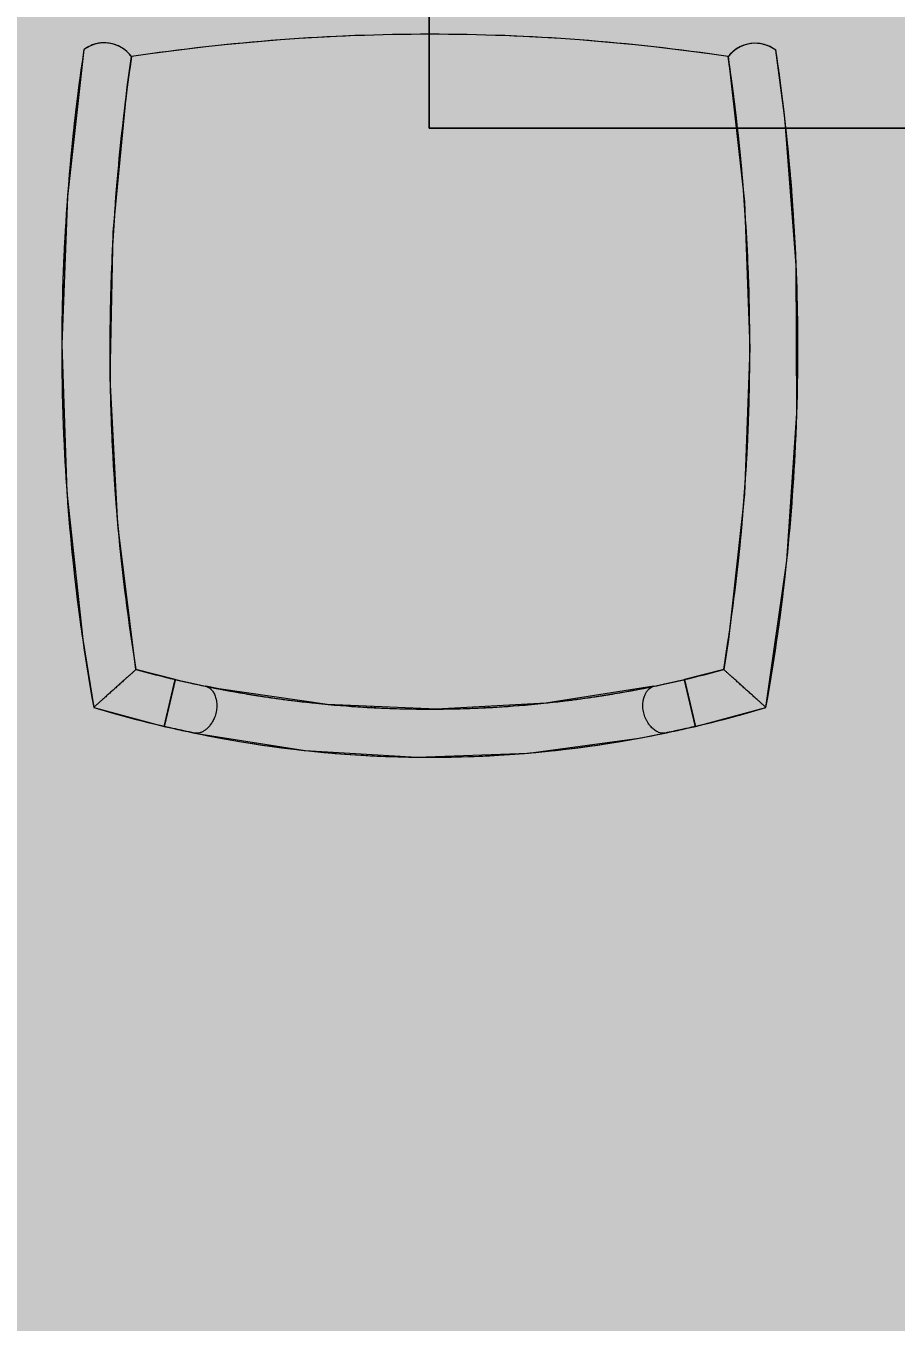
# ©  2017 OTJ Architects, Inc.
# Model space of a CAD drawing. Header units: inches. Extents: x -203 to 2070, y -968 to 768.
# Drawn here: x 356.38 to 386.65, y -328.39 to -283.32 of the extents above; entities that cross this region are included whole.
import ezdxf

# ---------------------------------------------------------------- set-up
doc = ezdxf.new("R2010")
doc.units = ezdxf.units.IN
doc.header["$MEASUREMENT"] = 0
for name, color, linetype, lineweight in [('A-AREA-IDEN', 2, 'Continuous', 9), ('A-DETL-GENF', 92, 'Continuous', 9), ('I-FURN', 30, 'Continuous', 9)]:
    doc.layers.add(name, color=color, linetype=linetype, lineweight=lineweight)
doc.styles.add('Swis721 Lt BT_B', font='', dxfattribs={"height": 8.583975})
doc.styles.get('Swis721 Lt BT_B').set_extended_font_data('Swis721 Lt BT', bold=True)

# ---------------------------------------------------------------- blocks, each defined once
blk = doc.blocks.new('F-Chairs1 - Side 05-V28-LEVEL 11 - POWER _ SIGNAL')
at = {"layer": 'I-FURN'}
for p, q in [((-8.858, 2.702), (-10.224, 3.05)), ((10.224, 3.05), (8.858, 2.702)), ((-9.242, 1.073), (-8.858, 2.702)), ((-8.865, 2.674), (-9.235, 1.101)), ((-9.235, 1.101), (-8.865, 2.674)), ((-8.954, 2.295), (-9.05, 1.887)), ((-8.865, 2.674), (-8.954, 2.295)), ((-8.858, 2.702), (-8.865, 2.674)), ((8.863, 2.681), (8.858, 2.702)), ((8.858, 2.702), (9.242, 1.073)), ((9.05, 1.887), (8.863, 2.681)), ((8.863, 2.681), (9.235, 1.101)), ((9.235, 1.101), (8.863, 2.681)), ((-9.05, 1.887), (-9.216, 1.182)), ((9.242, 1.073), (9.05, 1.887)), ((-11.695, 1.733), (-9.242, 1.073)), ((-2.068, 1.729), (-2.015, 1.726)), ((-2.015, 1.726), (-2.068, 1.729)), ((-1.877, 1.719), (-1.939, 1.722)), ((1.939, 1.722), (1.877, 1.719)), ((2.015, 1.726), (2.068, 1.729)), ((2.068, 1.729), (2.015, 1.726)), ((9.242, 1.073), (11.695, 1.733)), ((-9.216, 1.182), (-9.242, 1.073)), ((-9.242, 1.073), (-9.196, 1.062)), ((9.196, 1.062), (9.242, 1.073))]:
    blk.add_line(p, q, dxfattribs=at)
at = {"layer": 'I-FURN', "flags": 128}
for points in [[(-11.157, 24.825), (-11.35, 24.838), (-11.533, 24.821), (-11.696, 24.78), (-11.833, 24.726), (-11.94, 24.669), (-12.011, 24.623), (-12.036, 24.605)], [(-10.381, 24.358), (-10.4, 24.383), (-10.454, 24.448), (-10.539, 24.533), (-10.654, 24.625), (-10.798, 24.711), (-10.968, 24.781), (-11.157, 24.825)], [(11.158, 24.812), (10.97, 24.77), (10.8, 24.703), (10.655, 24.619), (10.54, 24.529), (10.454, 24.446), (10.4, 24.383), (10.381, 24.358)], [(12.04, 24.579), (12.014, 24.598), (11.943, 24.646), (11.836, 24.705), (11.699, 24.761), (11.536, 24.804), (11.352, 24.823), (11.158, 24.812)], [(-12.036, 24.605), (-12.608, 19.492), (-12.806, 14.352), (-12.629, 9.21), (-12.078, 4.095), (-11.695, 1.733)], [(-10.224, 3.05), (-10.861, 8.093), (-11.125, 13.169), (-11.014, 18.251), (-10.529, 23.311), (-10.381, 24.358)], [(10.381, 24.358), (10.944, 19.307), (11.133, 14.227), (10.947, 9.147), (10.387, 4.095), (10.224, 3.05)], [(11.695, 1.733), (12.419, 6.826), (12.77, 11.959), (12.747, 17.103), (12.348, 22.232), (12.04, 24.579)], [(7.794, 2.467), (4.033, 1.884), (0.232, 1.674), (-3.57, 1.838), (-7.338, 2.376), (-7.794, 2.467)], [(-8.177, 0.838), (-4.337, 0.234), (-0.456, 0.003), (3.429, 0.146), (7.282, 0.663), (8.177, 0.838)]]:
    blk.add_lwpolyline(points, dxfattribs=at)
at = {"layer": 'I-FURN'}
for centre, radius, start, end in [((-11.331, 23.657), 1.181, 36.4314, 126.6303), ((-11.331, 23.657), 1.181, 101.9361, 108.1446), ((-11.331, 23.657), 1.181, 90.9403, 99.8598), ((-11.331, 23.657), 1.181, 81.4896, 85.9143), ((-11.331, 23.657), 1.181, 77.1379, 81.4718), ((0, -44.544), 69.68, 81.43212, 98.56788), ((0, -44.544), 69.68, 81.43212, 98.56788), ((0, -44.544), 69.68, 94.28394, 98.56788), ((0, -44.544), 69.68, 90, 94.28394), ((0, -44.544), 69.68, 85.71606, 90), ((0, -44.544), 69.68, 81.43212, 85.71606), ((11.32, 23.642), 1.181, 52.4725, 142.685), ((11.32, 23.642), 1.181, 104.0225, 104.5366), ((11.32, 23.642), 1.181, 97.8929, 102.0231), ((11.32, 23.642), 1.181, 93.1961, 97.8826), ((11.32, 23.642), 1.181, 79.4522, 88.3969), ((11.32, 23.642), 1.181, 71.135, 77.0496), ((57.799, 14.206), 70.605, 171.53082, 180.99603), ((57.799, 14.206), 70.605, 171.53082, 175.25979), ((-11.331, 23.657), 1.181, 121.2821, 125.2204), ((-11.331, 23.657), 1.181, 115.242, 121.2747), ((-11.331, 23.657), 1.181, 108.1645, 112.8023), ((57.799, 14.206), 68.932, 171.53082, 181.05057), ((57.799, 14.206), 68.932, 171.53082, 176.13931), ((57.799, 14.206), 68.932, 171.53082, 176.13931), ((-11.331, 23.657), 1.181, 63.131, 72.0242), ((57.799, 14.206), 68.932, 171.53082, 175.7586), ((-11.331, 23.657), 1.181, 54.8508, 61.1686), ((-11.331, 23.657), 1.181, 50.2635, 54.8265), ((-11.331, 23.657), 1.181, 41.7404, 47.773), ((-11.331, 23.657), 1.181, 37.8218, 41.7257), ((-57.799, 14.206), 68.932, 358.94943, 8.46918), ((-57.799, 14.206), 68.932, 3.86069, 8.46918), ((-57.799, 14.206), 68.932, 3.86069, 8.46918), ((-57.799, 14.206), 68.932, 4.02327, 8.46918), ((11.32, 23.642), 1.181, 137.4621, 141.3151), ((11.32, 23.642), 1.181, 131.4889, 137.4604), ((11.32, 23.642), 1.181, 124.4572, 128.8271), ((11.32, 23.642), 1.181, 116.91, 124.4502), ((11.32, 23.642), 1.181, 107.3188, 116.1946), ((11.32, 23.642), 1.181, 66.2681, 71.1166), ((11.32, 23.642), 1.181, 57.9136, 64.0144), ((11.32, 23.642), 1.181, 53.9043, 57.8915), ((-57.799, 14.206), 70.605, 359.00397, 8.46918), ((-57.799, 14.206), 70.605, 4.72333, 8.44807), ((57.799, 14.206), 70.605, 175.26039, 178.98875), ((-57.799, 14.206), 70.605, 0.99858, 4.72318), ((57.799, 14.206), 68.932, 175.97764, 176.13556), ((57.799, 14.206), 68.932, 175.7586, 175.97673), ((-57.799, 14.206), 68.932, 3.86026, 4.02301), ((57.799, 14.206), 68.932, 176.28429, 177.6702), ((57.799, 14.206), 68.932, 176.37249, 177.66812), ((57.799, 14.206), 68.932, 176.37249, 177.66812), ((57.799, 14.206), 68.932, 176.14562, 176.37249), ((57.799, 14.206), 68.932, 176.14562, 176.37249), ((57.799, 14.206), 68.932, 176.14007, 176.27834), ((-57.799, 14.206), 68.932, 3.74234, 3.86069), ((-57.799, 14.206), 68.932, 3.74234, 3.86069), ((-57.799, 14.206), 68.932, 3.72227, 3.86026), ((-57.799, 14.206), 68.932, 2.33151, 3.71634), ((-57.799, 14.206), 68.932, 2.33188, 3.67325), ((-57.799, 14.206), 68.932, 2.33188, 3.67325), ((57.799, 14.206), 68.932, 177.66812, 180.74873), ((57.799, 14.206), 68.932, 177.66812, 180.74873), ((57.799, 14.206), 68.932, 177.6702, 180.29155), ((-57.799, 14.206), 68.932, 359.80878, 2.33188), ((-57.799, 14.206), 68.932, 359.80878, 2.33188), ((-57.799, 14.206), 68.932, 0.26183, 2.33151), ((57.799, 14.206), 70.605, 178.98924, 181.09655), ((-57.799, 14.206), 70.605, 357.27384, 0.99844), ((-57.799, 14.206), 68.932, 359.57736, 0.26183), ((-57.799, 14.206), 68.932, 359.25127, 359.80878), ((-57.799, 14.206), 68.932, 359.25127, 359.80878), ((57.799, 14.206), 68.932, 180.29155, 180.42264), ((57.799, 14.206), 68.932, 180.45244, 180.74958), ((-57.799, 14.206), 68.932, 359.25062, 359.57714), ((57.799, 14.206), 68.932, 180.74873, 181.05057), ((57.799, 14.206), 68.932, 180.74873, 181.05057), ((57.799, 14.206), 68.932, 180.74958, 181.03006), ((-57.799, 14.206), 68.932, 358.94943, 359.11884), ((-57.799, 14.206), 68.932, 358.94943, 359.11884), ((-57.799, 14.206), 68.932, 358.97034, 359.25062), ((-57.799, 14.206), 68.932, 359.11884, 359.25127), ((-57.799, 14.206), 68.932, 359.11884, 359.25127), ((57.799, 14.206), 70.605, 180.99603, 190.17565), ((57.799, 14.206), 70.605, 181.12528, 182.71772), ((57.799, 14.206), 68.932, 181.05057, 189.31445), ((57.799, 14.206), 68.932, 181.05057, 183.59598), ((57.799, 14.206), 68.932, 181.05057, 183.59598), ((57.799, 14.206), 68.932, 181.07953, 183.59584), ((-57.799, 14.206), 68.932, 350.68555, 358.94943), ((-57.799, 14.206), 68.932, 358.59288, 358.92089), ((-57.799, 14.206), 68.932, 358.65325, 358.94943), ((-57.799, 14.206), 68.932, 358.65325, 358.94943), ((-57.799, 14.206), 70.605, 349.82435, 359.00397), ((-57.799, 14.206), 68.932, 356.40429, 358.59288), ((-57.799, 14.206), 68.932, 358.14357, 358.65325), ((-57.799, 14.206), 68.932, 358.14357, 358.65325), ((-57.799, 14.206), 68.932, 356.40402, 358.14357), ((-57.799, 14.206), 68.932, 356.40402, 358.14357), ((57.799, 14.206), 70.605, 182.71807, 186.44668), ((-57.799, 14.206), 70.605, 353.5491, 357.27371), ((57.799, 14.206), 68.932, 183.59598, 185.01919), ((57.799, 14.206), 68.932, 183.59598, 185.01919), ((57.799, 14.206), 68.932, 183.59584, 184.86854), ((-57.799, 14.206), 68.932, 354.98081, 356.40402), ((-57.799, 14.206), 68.932, 354.98081, 356.40402), ((-57.799, 14.206), 68.932, 355.13146, 356.40429), ((57.799, 14.206), 68.932, 184.86893, 185.01962), ((57.799, 14.206), 68.932, 185.01962, 185.19314), ((57.799, 14.206), 68.932, 185.03172, 189.31445), ((57.799, 14.206), 68.932, 185.03172, 189.31445), ((-57.799, 14.206), 68.932, 350.68555, 354.96828), ((-57.799, 14.206), 68.932, 350.68555, 354.96828), ((-57.799, 14.206), 68.932, 354.80707, 354.98047), ((-57.799, 14.206), 68.932, 354.98047, 355.13129), ((57.799, 14.206), 68.932, 185.20109, 189.31445), ((-57.799, 14.206), 68.932, 350.68555, 354.79913), ((57.799, 14.206), 70.605, 186.44689, 190.17565), ((-57.799, 14.206), 70.605, 349.82435, 353.549), ((0, 40.335), 38.662, 254.6661, 285.3339), ((0, 40.335), 38.662, 254.6661, 259.8878), ((0, 40.335), 38.662, 254.6661, 259.8878), ((0, 40.335), 38.662, 254.6661, 255.7103), ((0, 40.335), 38.662, 255.7103, 256.7545), ((0, 40.335), 38.662, 280.1122, 285.3339), ((0, 40.335), 38.662, 280.1122, 285.3339), ((0, 40.335), 38.662, 283.2455, 285.3339), ((0, 40.335), 38.662, 256.7545, 259.2833), ((0, 40.335), 38.662, 259.2833, 260.6714), ((0, 40.335), 38.662, 259.8878, 260.4199), ((0, 40.335), 38.662, 259.8878, 260.4199), ((0, 40.335), 38.662, 279.3286, 280.7167), ((0, 40.335), 38.662, 279.5801, 280.1122), ((0, 40.335), 38.662, 279.5801, 280.1122), ((0, 40.335), 38.662, 280.7167, 283.2455), ((0, 40.335), 38.662, 260.4199, 260.674), ((0, 40.335), 38.662, 260.4199, 260.674), ((0, 40.335), 38.662, 260.6714, 261.0897), ((0, 40.335), 38.662, 260.674, 261.0276), ((0, 40.335), 38.662, 260.674, 261.0276), ((0, 40.335), 38.662, 261.0276, 261.6519), ((0, 40.335), 38.662, 261.0276, 261.6519), ((0, 40.335), 38.662, 261.0897, 261.3668), ((0, 40.335), 38.662, 261.3668, 261.6918), ((0, 40.335), 38.662, 261.6519, 261.8522), ((0, 40.335), 38.662, 261.6519, 261.8522), ((0, 40.335), 38.662, 261.6918, 262.0527), ((0, 40.335), 38.662, 261.8522, 265.955), ((0, 40.335), 38.662, 261.8522, 265.955), ((0, 40.335), 38.662, 262.0527, 262.3262), ((0, 40.335), 38.662, 262.3262, 262.4987), ((0, 40.335), 38.662, 262.4987, 263.1634), ((0, 40.335), 38.662, 263.1634, 265.7133), ((0, 40.335), 38.662, 274.045, 278.1478), ((0, 40.335), 38.662, 274.045, 278.1478), ((0, 40.335), 38.662, 274.2867, 276.8366), ((0, 40.335), 38.662, 276.8366, 277.5013), ((0, 40.335), 38.662, 277.5013, 277.6738), ((0, 40.335), 38.662, 277.6738, 278.3082), ((0, 40.335), 38.662, 278.1478, 278.3481), ((0, 40.335), 38.662, 278.1478, 278.3481), ((0, 40.335), 38.662, 278.3082, 278.6332), ((0, 40.335), 38.662, 278.3481, 278.9724), ((0, 40.335), 38.662, 278.3481, 278.9724), ((0, 40.335), 38.662, 278.6332, 278.9103), ((0, 40.335), 38.662, 278.9103, 279.3286), ((0, 40.335), 38.662, 278.9724, 279.326), ((0, 40.335), 38.662, 278.9724, 279.326), ((0, 40.335), 38.662, 279.326, 279.5801), ((0, 40.335), 38.662, 279.326, 279.5801), ((0, 40.335), 40.335, 253.1446, 286.8554), ((0, 40.335), 40.335, 253.1446, 256.7545), ((0, 40.335), 38.662, 265.7133, 266.2685), ((0, 40.335), 38.662, 265.955, 266.883), ((0, 40.335), 38.662, 265.955, 266.883), ((0, 40.335), 38.662, 266.2685, 266.9028), ((0, 40.335), 38.662, 266.9508, 267.1253), ((0, 40.335), 38.662, 267.0125, 267.2451), ((0, 40.335), 38.662, 267.0125, 267.2451), ((0, 40.335), 38.662, 267.2175, 267.3423), ((0, 40.335), 38.662, 267.2451, 272.7549), ((0, 40.335), 38.662, 267.2451, 272.7549), ((0, 40.335), 38.662, 267.3601, 267.5014), ((0, 40.335), 38.662, 267.5148, 272.4852), ((0, 40.335), 38.662, 272.4986, 272.6399), ((0, 40.335), 38.662, 272.6577, 272.7825), ((0, 40.335), 38.662, 272.7549, 272.9875), ((0, 40.335), 38.662, 272.7549, 272.9875), ((0, 40.335), 38.662, 272.8747, 273.0839), ((0, 40.335), 38.662, 273.0972, 273.7315), ((0, 40.335), 38.662, 273.117, 274.045), ((0, 40.335), 38.662, 273.117, 274.045), ((0, 40.335), 38.662, 273.7315, 274.2867), ((0, 40.335), 40.335, 283.2455, 286.8554), ((0, 40.335), 40.335, 256.8211, 257.0112), ((0, 40.335), 40.335, 257.0121, 257.3225), ((0, 40.335), 40.335, 257.3256, 257.7513), ((0, 40.335), 40.335, 257.8116, 258.3467), ((0, 40.335), 40.335, 281.6533, 282.1884), ((0, 40.335), 40.335, 282.2487, 282.6744), ((0, 40.335), 40.335, 282.6775, 282.9879), ((0, 40.335), 40.335, 282.9888, 283.1789), ((0, 40.335), 40.335, 258.4011, 260.6462), ((0, 40.335), 40.335, 260.6462, 262.4822), ((0, 40.335), 40.335, 277.5178, 279.3538), ((0, 40.335), 40.335, 279.3538, 281.5989), ((0, 40.335), 40.335, 262.4822, 266.606), ((0, 40.335), 40.335, 266.606, 267.4881), ((0, 40.335), 40.335, 267.4881, 272.5119), ((0, 40.335), 40.335, 272.5119, 273.394), ((0, 40.335), 40.335, 273.394, 277.5178)]:
    blk.add_arc(centre, radius, start, end, dxfattribs=at)
for points, knots in [([(-10.224, 3.05), (-10.224, 3.049), (-10.231, 3.042), (-10.253, 3.023), (-10.275, 3.004), (-10.303, 2.979), (-10.336, 2.948), (-10.374, 2.914), (-10.409, 2.883), (-10.438, 2.857), (-10.469, 2.83), (-10.509, 2.793), (-10.56, 2.747), (-10.613, 2.699), (-10.669, 2.651), (-10.725, 2.6), (-10.782, 2.548), (-10.841, 2.495), (-10.9, 2.443), (-10.959, 2.39), (-11.018, 2.336), (-11.078, 2.284), (-11.137, 2.232), (-11.194, 2.18), (-11.251, 2.129), (-11.306, 2.08), (-11.359, 2.033), (-11.41, 1.987), (-11.459, 1.943), (-11.504, 1.903), (-11.546, 1.866), (-11.584, 1.832), (-11.617, 1.803), (-11.654, 1.77), (-11.686, 1.742), (-11.696, 1.734), (-11.695, 1.733)], [-1, -1, -1, -1, -0.944444, -0.916667, -0.888889, -0.861111, -0.833333, -0.805556, -0.777778, -0.763889, -0.75, -0.722222, -0.694444, -0.666667, -0.638889, -0.611111, -0.583333, -0.555556, -0.527778, -0.5, -0.472222, -0.444444, -0.416667, -0.388889, -0.361111, -0.333333, -0.305556, -0.277778, -0.25, -0.222222, -0.194444, -0.166667, -0.138889, -0.111111, -0.055556, 0, 0, 0, 0]), ([(11.695, 1.733), (11.696, 1.734), (11.686, 1.742), (11.654, 1.77), (11.617, 1.803), (11.584, 1.832), (11.546, 1.866), (11.511, 1.897), (11.481, 1.923), (11.451, 1.95), (11.41, 1.987), (11.359, 2.033), (11.306, 2.08), (11.251, 2.129), (11.194, 2.18), (11.137, 2.231), (11.078, 2.284), (11.018, 2.336), (10.959, 2.389), (10.9, 2.443), (10.841, 2.495), (10.782, 2.548), (10.725, 2.6), (10.669, 2.651), (10.613, 2.699), (10.56, 2.747), (10.509, 2.793), (10.461, 2.837), (10.416, 2.877), (10.374, 2.914), (10.336, 2.948), (10.303, 2.979), (10.275, 3.004), (10.253, 3.023), (10.231, 3.042), (10.224, 3.049), (10.224, 3.05)], [-1, -1, -1, -1, -0.944444, -0.888889, -0.861111, -0.833333, -0.805556, -0.777778, -0.763889, -0.75, -0.722222, -0.694444, -0.666667, -0.638889, -0.611111, -0.583333, -0.555556, -0.527778, -0.5, -0.472222, -0.444444, -0.416667, -0.388889, -0.361111, -0.333333, -0.305556, -0.277778, -0.25, -0.222222, -0.194444, -0.166667, -0.138889, -0.111111, -0.083333, -0.055556, 0, 0, 0, 0]), ([(-8.858, 2.702), (-8.857, 2.701), (-8.827, 2.694), (-8.674, 2.659), (-8.359, 2.587), (-8.002, 2.51), (-7.794, 2.467)], [0, 0, 0, 0, 0.2, 0.4, 0.7, 1, 1, 1, 1]), ([(-7.794, 2.467), (-7.727, 2.453), (-7.635, 2.398), (-7.539, 2.275), (-7.495, 2.191), (-7.465, 2.119), (-7.444, 2.054), (-7.431, 1.999), (-7.422, 1.942), (-7.413, 1.865), (-7.41, 1.768), (-7.416, 1.673), (-7.432, 1.574), (-7.458, 1.474), (-7.488, 1.387), (-7.521, 1.312), (-7.558, 1.244), (-7.598, 1.18), (-7.639, 1.122), (-7.682, 1.07), (-7.727, 1.023), (-7.774, 0.98), (-7.836, 0.931), (-7.915, 0.882), (-8.039, 0.832), (-8.123, 0.827), (-8.177, 0.838)], [-1, -1, -1, -1, -0.861111, -0.791667, -0.756944, -0.722222, -0.6875, -0.670139, -0.652778, -0.618056, -0.583333, -0.548611, -0.513889, -0.479167, -0.444444, -0.416667, -0.388889, -0.361111, -0.333333, -0.305556, -0.277778, -0.25, -0.222222, -0.166667, -0.111111, 0, 0, 0, 0]), ([(8.177, 0.838), (8.11, 0.825), (8.002, 0.838), (7.863, 0.912), (7.786, 0.97), (7.727, 1.022), (7.68, 1.072), (7.644, 1.116), (7.61, 1.163), (7.567, 1.227), (7.521, 1.312), (7.483, 1.399), (7.452, 1.494), (7.428, 1.594), (7.415, 1.685), (7.41, 1.768), (7.412, 1.846), (7.419, 1.921), (7.429, 1.991), (7.445, 2.056), (7.465, 2.119), (7.489, 2.177), (7.523, 2.247), (7.574, 2.323), (7.665, 2.417), (7.74, 2.455), (7.794, 2.467)], [-1, -1, -1, -1, -0.861111, -0.791667, -0.756944, -0.722222, -0.6875, -0.670139, -0.652778, -0.618056, -0.583333, -0.548611, -0.513889, -0.479167, -0.444444, -0.416667, -0.388889, -0.361111, -0.333333, -0.305556, -0.277778, -0.25, -0.222222, -0.166667, -0.111111, 0, 0, 0, 0]), ([(7.794, 2.467), (7.932, 2.495), (8.183, 2.549), (8.53, 2.626), (8.79, 2.686), (8.857, 2.701), (8.858, 2.702)], [0, 0, 0, 0, 0.2, 0.4, 0.7, 1, 1, 1, 1]), ([(-8.177, 0.838), (-8.316, 0.866), (-8.567, 0.92), (-8.914, 0.997), (-9.173, 1.057), (-9.24, 1.073), (-9.242, 1.073)], [0, 0, 0, 0, 0.2, 0.4, 0.7, 1, 1, 1, 1]), ([(9.242, 1.073), (9.241, 1.073), (9.21, 1.066), (9.058, 1.03), (8.742, 0.958), (8.385, 0.881), (8.177, 0.838)], [0, 0, 0, 0, 0.2, 0.4, 0.7, 1, 1, 1, 1])]:
    blk.add_open_spline(points, degree=3, knots=knots, dxfattribs=at)
blk = doc.blocks.new('Room Tag - Room Name and Number-3379422-LEVEL 11 - POWER _ SIGNAL')
at = {"layer": 'A-AREA-IDEN'}
for p, q in [((-0.18806, -0.16357), (-0.18806, -0.00182)), ((-0.18806, -0.00182), (0.18694, -0.00182)), ((0.18694, -0.00182), (-0.18806, -0.00182)), ((-0.18806, -0.00182), (-0.18806, -0.16357)), ((0.18694, -0.00182), (0.18694, -0.16357)), ((0.18694, -0.16357), (0.18694, -0.00182)), ((0.18694, -0.16357), (-0.18806, -0.16357)), ((-0.18806, -0.16357), (0.18694, -0.16357))]:
    blk.add_line(p, q, dxfattribs=at)

msp = doc.modelspace()

# ---------------------------------------------------------------- hatches: boundary and pattern name
at = {"layer": 'A-DETL-GENF'}
h = msp.add_hatch(color=9, dxfattribs=at)
h.paths.add_polyline_path([(660.983, -433.435), (660.983, -376.936), (625.459, -376.936), (625.459, -433.435), (656.69, -433.435)], flags=0)
h.paths.add_polyline_path([(131.765, -847.993), (290.547, -780.58), (225.583, -627.565), (209.014, -634.6), (202.639, -619.585), (206.897, -617.777), (211.464, -628.535), (296.144, -592.583), (297.951, -596.84), (229.84, -625.758), (294.805, -778.772), (401.288, -733.563), (336.323, -580.549), (334.77, -581.208), (332.963, -576.951), (428.692, -536.307), (430.499, -540.565), (340.581, -578.741), (405.545, -731.755), (515.313, -685.152), (511.688, -685.152), (511.688, -619.403), (491.895, -619.403), (491.895, -612.403), (492.007, -612.403), (492.007, -532.938), (471.733, -532.938), (471.733, -523.058), (467.318, -524.932), (465.511, -520.675), (471.733, -518.033), (471.733, -508.938), (497.507, -508.938), (497.507, -514.938), (499.007, -514.938), (499.007, -612.403), (658.194, -612.403), (718.257, -586.902), (718.257, -514.938), (537.507, -514.938), (537.507, -508.938), (555.671, -508.938), (555.671, -394.75), (560.671, -394.75), (560.671, -437.313), (560.171, -437.313), (560.171, -441.938), (560.671, -441.938), (560.671, -498.09), (619.483, -498.09), (619.483, -477.938), (626.483, -477.938), (626.483, -500.465), (758.108, -500.465), (758.066, -433.935), (693.483, -433.935), (693.483, -433.435), (696.983, -433.431), (696.983, -376.936), (661.483, -376.936), (661.483, -433.435), (660.983, -433.435), (660.983, -433.935), (625.459, -433.935), (625.459, -441.938), (600.171, -441.938), (600.171, -437.313), (620.834, -437.313), (620.834, -304.375), (601.171, -304.375), (601.171, -299.75), (634.608, -299.75), (634.608, -356.949), (665.484, -356.949), (665.484, -344.95), (665.984, -344.95), (665.984, -356.949), (696.983, -356.949), (696.983, -299.95), (699.233, -299.95), (699.233, -300.45), (697.483, -300.45), (697.483, -356.949), (733.483, -356.949), (733.483, -300.45), (731.733, -300.45), (731.733, -299.95), (757.709, -299.95), (757.709, -300.45), (733.983, -300.45), (733.983, -356.949), (794.209, -356.949), (794.209, -300.45), (790.209, -300.45), (790.209, -299.95), (794.209, -299.95), (794.209, -230.991), (634.983, -230.991), (634.983, -254.991), (560.671, -254.977), (560.671, -299.75), (561.171, -299.75), (561.171, -304.375), (560.671, -304.375), (560.671, -346.75), (555.671, -346.75), (555.671, -249.977), (575.841, -249.977), (575.841, -200.842), (587.091, -200.842), (587.091, -243.741), (630.358, -243.741), (630.358, -224.991), (674.858, -224.991), (674.858, -160.842), (555.736, -160.842), (555.736, 0.658), (596.733, 0.658), (596.733, -16.342), (638.734, -16.342), (638.734, 0.658), (700.733, 0.658), (700.733, -16.342), (742.734, -16.342), (742.734, 0.658), (804.733, 0.658), (804.733, -16.342), (846.734, -16.342), (846.734, 0.658), (908.733, 0.658), (908.733, -16.342), (950.734, -16.342), (950.734, 0.658), (993.733, 0.658), (993.733, -121.342), (980.108, -121.342), (980.108, -122.592), (769.735, -122.592), (769.735, -217.717), (962.609, -217.717), (962.609, -199.939), (988.733, -199.939), (988.733, -160.967), (993.733, -160.967), (993.733, -227.326), (967.609, -227.326), (967.609, -227.439), (962.609, -227.439), (962.609, -224.717), (800.209, -224.717), (800.209, -303.857), (962.609, -303.857), (962.609, -267.439), (967.609, -267.439), (967.609, -342.438), (968.741, -342.438), (968.741, -337.813), (970.741, -337.813), (970.741, -342.438), (1010.741, -342.438), (1010.741, -337.813), (1090.733, -337.813), (1090.733, -342.438), (1178.733, -342.438), (1178.733, -337.813), (1330.733, -337.813), (1330.733, -342.438), (1247.358, -342.438), (1247.358, -499.313), (1266.733, -499.313), (1266.733, -523.313), (1247.358, -523.313), (1247.358, -524.653), (1372.421, -524.653), (1372.421, -342.438), (1370.733, -342.438), (1370.733, -337.813), (1378.733, -337.813), (1378.733, -342.438), (1377.046, -342.438), (1377.046, -524.653), (1492.421, -524.653), (1492.421, -342.438), (1418.733, -342.438), (1418.733, -337.813), (1497.046, -337.813), (1497.046, -372.913), (1498.733, -372.913), (1498.733, -377.538), (1497.046, -377.538), (1497.046, -524.653), (1723.696, -524.653), (1723.696, -372.913), (1723.296, -372.913), (1723.296, -377.538), (1538.733, -377.538), (1538.733, -372.913), (1552.421, -372.913), (1552.421, 120.979), (1556.171, 120.979), (1556.171, -1.342), (1582.733, -1.342), (1582.733, -12.958), (1723.696, -12.958), (1723.696, 162.667), (1556.171, 162.667), (1556.171, 160.979), (1552.421, 160.979), (1552.421, 168.979), (1556.171, 168.979), (1556.171, 167.292), (1723.696, 167.292), (1723.696, 284.95), (1723.296, 284.95), (1723.296, 338.962), (1556.171, 338.962), (1556.171, 208.979), (1552.421, 208.979), (1552.421, 343.587), (1723.296, 343.587), (1723.296, 351.587), (1732.421, 351.587), (1732.421, 355.587), (1737.046, 355.587), (1737.046, 351.587), (1910.234, 351.587), (1910.234, 580.432), (1737.046, 580.432), (1737.046, 395.587), (1732.421, 395.587), (1732.421, 418.962), (1730.733, 418.962), (1730.733, 423.587), (1732.421, 423.587), (1732.421, 580.432), (1617.046, 580.432), (1617.046, 406.962), (1661.421, 406.962), (1661.421, 423.587), (1690.733, 423.587), (1690.733, 418.962), (1666.046, 418.962), (1666.046, 402.337), (1610.733, 402.337), (1610.733, 406.962), (1612.421, 406.962), (1612.421, 580.432), (1497.046, 580.432), (1497.046, 406.962), (1570.733, 406.962), (1570.733, 402.337), (1418.733, 402.337), (1418.733, 406.962), (1492.421, 406.962), (1492.421, 580.432), (1377.046, 580.432), (1377.046, 406.962), (1378.733, 406.962), (1378.733, 402.337), (1298.733, 402.337), (1298.733, 406.962), (1372.421, 406.962), (1372.421, 580.432), (1257.046, 580.432), (1257.046, 577.146), (1266.734, 577.146), (1266.734, 553.146), (1257.046, 553.146), (1257.046, 406.962), (1258.733, 406.962), (1258.733, 402.337), (1250.733, 402.337), (1250.733, 406.962), (1252.421, 406.962), (1252.421, 553.146), (1242.734, 553.146), (1242.734, 577.146), (1252.421, 577.146), (1252.421, 580.432), (1137.046, 580.432), (1137.046, 406.962), (1210.733, 406.962), (1210.733, 402.337), (998.733, 402.337), (998.733, 406.962), (1132.421, 406.962), (1132.421, 580.432), (957.046, 580.432), (957.046, 577.146), (966.734, 577.146), (966.734, 553.146), (957.046, 553.146), (957.046, 406.962), (958.733, 406.962), (958.733, 402.337), (950.733, 402.337), (950.733, 406.962), (952.421, 406.962), (952.421, 553.146), (942.734, 553.146), (942.734, 577.146), (952.421, 577.146), (952.421, 580.432), (837.046, 580.432), (837.046, 406.962), (910.733, 406.962), (910.733, 402.337), (830.733, 402.337), (830.733, 406.962), (832.421, 406.962), (832.421, 580.432), (657.046, 580.432), (657.046, 406.962), (790.733, 406.962), (790.733, 402.337), (518.733, 402.337), (518.733, 406.962), (652.421, 406.962), (652.421, 580.432), (477.046, 580.432), (477.046, 406.962), (478.733, 406.962), (478.733, 402.337), (470.733, 402.337), (470.733, 406.962), (472.421, 406.962), (472.421, 580.432), (357.046, 580.432), (357.046, 406.962), (430.733, 406.962), (430.733, 402.337), (278.733, 402.337), (278.733, 406.962), (352.421, 406.962), (352.421, 580.432), (237.046, 580.432), (237.046, 577.146), (246.733, 577.146), (246.733, 553.146), (237.046, 553.146), (237.046, 406.962), (238.733, 406.962), (238.733, 402.337), (230.733, 402.337), (230.733, 406.962), (232.421, 406.962), (232.421, 553.146), (222.733, 553.146), (222.733, 577.146), (232.421, 577.146), (232.421, 580.432), (117.046, 580.432), (117.046, 406.962), (190.733, 406.962), (190.733, 402.337), (112.421, 402.337), (112.421, 418.962), (110.733, 418.962), (110.733, 423.587), (112.421, 423.587), (112.421, 580.432), (-120.353, 580.432), (-120.353, 406.962), (52.421, 406.962), (52.421, 423.587), (70.733, 423.587), (70.733, 418.962), (57.046, 418.962), (57.046, 328.65), (52.421, 328.65), (52.421, 402.337), (-120.353, 402.337), (-120.353, 286.962), (52.421, 286.962), (52.421, 288.65), (57.046, 288.65), (57.046, 280.65), (52.421, 280.65), (52.421, 282.337), (-120.353, 282.337), (-120.353, 166.962), (52.421, 166.962), (52.421, 240.65), (57.046, 240.65), (57.046, 160.65), (52.421, 160.65), (52.421, 162.337), (-120.353, 162.337), (-120.353, 0.55), (-80.763, 0.55), (-80.763, -13.038), (52.421, -13.038), (52.446, 120.65), (57.046, 120.65), (57.046, -19.35), (52.421, -19.35), (52.421, -17.663), (-80.763, -17.663), (-80.763, -30.95), (-120.353, -30.95), (-120.353, -193.038), (52.421, -193.038), (52.421, -59.35), (57.046, -59.35), (57.046, -218.769), (71.247, -252.218), (66.99, -254.026), (52.421, -219.71), (52.421, -197.663), (-120.353, -197.663), (-120.353, -254.169), (-75.11, -360.732), (83.673, -293.318), (82.622, -290.844), (86.88, -289.037), (141.983, -418.824), (137.726, -420.631), (85.48, -297.575), (-73.303, -364.989), (-4.766, -526.418), (-2.443, -525.431), (-6.071, -516.886), (16.021, -507.507), (19.649, -516.052), (154.017, -459.004), (153.358, -457.45), (157.615, -455.643), (160.741, -463.007), (156.484, -464.814), (155.825, -463.261), (21.456, -520.309), (25.4, -529.598), (3.308, -538.977), (-0.635, -529.688), (-2.958, -530.675), (42.326, -637.335), (201.109, -569.921), (172.116, -501.633), (176.373, -499.826), (207.174, -572.371), (190.605, -579.405), (191.264, -580.958), (187.007, -582.766), (186.348, -581.212), (44.134, -641.592), (118.317, -816.32)], flags=0)
h.paths.add_polyline_path([(225.756, -805.76), (216.377, -783.669), (238.468, -774.289), (247.847, -796.381), (232.983, -802.692)], flags=0)
h.paths.add_polyline_path([(446.67, -711.967), (437.29, -689.876), (459.382, -680.497), (468.761, -702.588), (455.331, -708.29)], flags=0)
h.paths.add_polyline_path([(516.313, -684.727), (892.285, -525.102), (744.733, -525.102), (744.733, -532.938), (725.257, -532.938), (725.257, -561.419), (744.733, -561.419), (744.733, -585.419), (725.257, -585.419), (725.257, -591.535), (659.618, -619.403), (590.813, -619.403), (590.813, -647.064), (516.734, -647.064), (516.734, -643.564), (587.313, -643.564), (587.313, -619.403), (516.313, -619.403), (516.313, -647.064)], flags=0)
h.paths.add_polyline_path([(259.548, -539.27), (242.89, -500.035), (350.106, -454.515), (225.014, -159.887), (118.315, -205.394), (108.247, -181.678), (108.247, 0.587), (112.872, 0.587), (112.872, -27.029), (206.421, -27.029), (206.421, 0.587), (264.733, 0.587), (264.733, -4.038), (263.046, -4.038), (263.046, -31.654), (237.046, -31.654), (237.046, -151.813), (370.421, -151.813), (370.421, -4.038), (304.733, -4.038), (304.733, 0.587), (498.046, 0.587), (498.046, -98.125), (493.421, -98.125), (493.421, -4.038), (375.046, -4.038), (375.046, -151.813), (493.421, -151.813), (493.421, -138.125), (498.046, -138.125), (498.046, -157.125), (493.421, -157.125), (493.421, -156.438), (432.046, -156.438), (432.046, -196.813), (493.421, -196.813), (493.421, -196.125), (498.046, -196.125), (498.046, -296.125), (493.421, -296.125), (493.421, -229.438), (466.421, -229.438), (466.421, -201.438), (306.4, -201.438), (306.4, -156.438), (237.046, -156.438), (237.046, -179.264), (304.36, -337.813), (493.421, -337.813), (493.421, -336.125), (498.046, -336.125), (498.046, -448.876), (416.504, -483.496), (414.697, -479.239), (493.421, -445.815), (493.421, -342.438), (306.324, -342.438), (372.086, -497.33), (377.878, -494.871), (379.685, -499.128), (370.672, -502.955), (356.994, -470.738), (283.738, -501.84), (293.508, -524.852), (259.812, -539.158)], flags=0)
h.paths.add_polyline_path([(259.812, -534.134), (287.443, -522.402), (274.4, -491.681), (246.769, -503.413), (249.735, -510.4), (271.827, -501.021), (281.206, -523.112), (259.115, -532.492), (259.548, -533.513)], flags=0)
h.paths.add_polyline_path([(967.609, -524.653), (967.609, -523.313), (943.942, -523.313), (943.942, -499.313), (967.609, -499.313), (967.609, -457.438), (946.483, -457.438), (946.483, -308.857), (800.209, -308.857), (800.209, -362.949), (764.108, -362.949), (764.108, -514.938), (744.733, -514.938), (744.733, -520.102), (942.733, -520.102), (942.733, -524.653), (963.741, -524.653)], flags=0)
h.paths.add_polyline_path([(1566.733, -523.313), (1542.733, -523.313), (1542.733, -499.313), (1566.733, -499.313)], flags=0)
h.paths.add_polyline_path([(619.483, -508.938), (758.108, -508.938), (758.108, -505.09), (560.671, -505.09), (560.671, -508.938), (584.655, -508.938)], flags=0)
h.paths.add_polyline_path([(281.931, -497.583), (355.186, -466.481), (351.913, -458.772), (278.658, -489.874), (279.425, -491.681)], flags=0)
h.paths.add_polyline_path([(962.609, -452.438), (962.609, -308.857), (951.483, -308.857), (951.483, -452.438)], flags=0)
h.paths.add_polyline_path([(624.19, -433.935), (625.459, -433.935), (625.459, -433.435), (624.19, -433.435)], flags=0)
h.paths.add_polyline_path([(758.108, -433.435), (758.108, -376.936), (697.483, -376.936), (697.483, -433.435), (758.071, -433.435)], flags=0)
h.paths.add_polyline_path([(697.483, -370.936), (758.108, -370.936), (758.108, -362.949), (625.459, -362.949), (625.459, -370.936), (696.983, -370.936)], flags=0)
h.paths.add_polyline_path([(625.459, -356.949), (631.108, -356.949), (631.108, -304.375), (625.459, -304.375), (625.459, -342.438)], flags=0)
h.paths.add_polyline_path([(1374.733, -277.169), (1374.733, -276.106), (1372.421, -276.106), (1372.421, -163.169), (1340.733, -163.169), (1340.733, -158.544), (1372.421, -158.544), (1372.421, -4.038), (1283.046, -4.038), (1283.046, -33.038), (1272.046, -33.038), (1272.046, -158.544), (1304.733, -158.544), (1304.733, -163.169), (1122.733, -163.169), (1122.733, -158.544), (1159.421, -158.544), (1159.421, -156.856), (1164.046, -156.856), (1164.046, -158.544), (1267.421, -158.544), (1267.421, -33.038), (1223.421, -33.038), (1223.421, -4.038), (1164.046, -4.038), (1164.046, -116.856), (1159.421, -116.856), (1159.421, -97.169), (1037.921, -97.169), (1037.921, -90.856), (1042.546, -90.856), (1042.546, -92.544), (1159.421, -92.544), (1159.421, -4.038), (1042.546, -4.038), (1042.546, -50.856), (1037.921, -50.856), (1037.921, 0.587), (1491.046, 0.587), (1491.046, -5.725), (1486.421, -5.725), (1486.421, -4.038), (1377.046, -4.038), (1377.046, -103.208), (1486.421, -103.208), (1486.421, -45.725), (1491.046, -45.725), (1491.046, -277.169), (1377.046, -277.169)], flags=0)
h.paths.add_polyline_path([(1042.546, -276.856), (1037.921, -276.856), (1037.921, -158.544), (1086.733, -158.544), (1086.733, -163.169), (1042.546, -163.169), (1042.546, -254.39)], flags=0)
h.paths.add_polyline_path([(766.235, -224.991), (766.235, -205.938), (679.483, -205.938), (679.483, -224.991), (739.475, -224.991)], flags=0)
h.paths.add_polyline_path([(794.209, -224.991), (794.209, -224.717), (769.735, -224.717), (769.735, -224.991)], flags=0)
h.paths.add_polyline_path([(471.046, -224.813), (471.733, -224.813), (471.733, -201.438), (471.046, -201.438), (471.046, -216.746)], flags=0)
h.paths.add_polyline_path([(967.609, -222.326), (968.132, -222.326), (968.132, -204.939), (967.609, -204.939), (967.609, -217.717)], flags=0)
h.paths.add_polyline_path([(694.01, -201.313), (766.235, -201.313), (766.235, -119.342), (679.483, -119.342), (679.483, -201.313), (680.606, -201.313)], flags=0)
h.paths.add_polyline_path([(370.421, -196.813), (427.421, -196.813), (427.421, -156.438), (311.025, -156.438), (311.025, -196.813), (352.427, -196.813)], flags=0)
h.paths.add_polyline_path([(232.421, -168.371), (232.421, -157.678), (228.577, -159.318), (231.546, -166.309)], flags=0)
h.paths.add_polyline_path([(1107.102, -164.919), (1086.827, -164.919), (1086.827, -163.169), (1122.64, -163.179), (1122.64, -164.919)], flags=0)
h.paths.add_polyline_path([(1317.102, -164.919), (1304.827, -164.919), (1304.827, -163.169), (1340.64, -163.169), (1340.64, -164.919), (1318.852, -164.919)], flags=0)
h.paths.add_polyline_path([(668.233, -146.842), (668.233, -111.342), (771.733, -111.342), (771.733, -24.342), (569.736, -24.342), (569.736, -146.842), (584.655, -146.842)], flags=0)
h.paths.add_polyline_path([(979.733, -111.342), (979.733, -24.342), (776.358, -24.342), (776.358, -111.342), (894.294, -111.342)], flags=0)
h.paths.add_polyline_path([(1268.733, -28.413), (1278.421, -28.413), (1278.421, -4.038), (1268.733, -4.038), (1268.733, -24.717)], flags=0)
h.paths.add_polyline_path([(1228.046, -28.413), (1240.733, -28.413), (1240.733, -4.038), (1228.046, -4.038), (1228.046, -24.717)], flags=0)
h.paths.add_polyline_path([(-117.901, -27.45), (-84.263, -27.45), (-84.263, -27.342), (-117.752, -27.342), (-117.752, -17.663), (-120.353, -17.663), (-120.353, -27.45)], flags=0)
h.paths.add_polyline_path([(248.733, -27.029), (258.421, -27.029), (258.421, -4.038), (248.733, -4.038), (248.733, -17.342)], flags=0)
h.paths.add_polyline_path([(211.046, -27.029), (220.733, -27.029), (220.733, -4.038), (211.046, -4.038)], flags=0)
h.paths.add_polyline_path([(-117.752, -13.038), (-117.752, -2.95), (-120.353, -2.95), (-120.353, -13.038)], flags=0)
h.paths.add_polyline_path([(224.733, 71.962), (108.247, 71.962), (108.247, 131.868), (112.872, 131.868), (112.872, 76.587), (224.733, 76.587), (224.733, 173.556), (112.872, 173.556), (112.872, 171.868), (108.247, 171.868), (108.247, 178.181), (224.733, 178.181), (224.733, 343.337), (108.247, 343.337), (108.247, 347.962), (229.358, 347.962), (229.358, 226.587), (378.421, 226.587), (378.421, 347.962), (576.046, 347.962), (576.046, 221.962), (558.483, 221.962), (558.483, 76.587), (574.733, 76.587), (574.733, 71.962), (430.421, 71.962), (430.421, 101.587), (435.046, 101.587), (435.046, 76.587), (554.983, 76.587), (554.983, 221.962), (396.046, 221.962), (396.046, 146.587), (432.733, 146.587), (432.733, 141.962), (354.733, 141.962), (354.733, 146.587), (378.733, 146.587), (378.733, 221.962), (266.046, 221.962), (266.046, 219.525), (259.439, 219.525), (259.189, 219.775), (256.296, 219.764), (256.296, 219.525), (256.046, 219.525), (256.046, 219.775), (230.296, 219.775), (230.296, 219.525), (229.358, 219.525), (229.358, 184.994), (230.296, 184.994), (230.296, 184.775), (256.046, 184.775), (256.046, 184.994), (256.232, 184.994), (256.232, 184.775), (259.253, 184.775), (259.472, 184.994), (266.046, 184.994), (266.046, 181.494), (236.483, 181.494), (236.483, 76.587), (352.421, 76.587), (352.427, 101.587), (357.046, 101.587), (357.046, 71.962), (229.358, 71.962)], flags=0)
h.paths.add_polyline_path([(1278.421, 72.658), (1238.108, 72.658), (1238.108, 102.283), (1242.733, 102.283), (1242.733, 77.283), (1354.983, 77.283), (1354.983, 179.479), (1328.637, 179.479), (1328.637, 182.979), (1362.421, 182.979), (1362.421, 217.962), (1218.733, 217.962), (1218.733, 144.587), (1242.733, 144.587), (1242.733, 139.962), (1174.108, 139.962), (1174.108, 144.587), (1202.108, 144.587), (1202.108, 217.962), (1042.733, 217.962), (1042.733, 77.283), (1174.108, 77.283), (1174.108, 102.283), (1178.733, 102.283), (1178.733, 72.658), (1038.108, 72.658), (1038.108, 95.962), (1033.421, 95.962), (1033.421, 100.587), (1038.108, 100.587), (1038.108, 217.962), (764.046, 217.962), (764.046, 79.658), (977.108, 79.658), (977.108, 100.587), (993.421, 100.587), (993.421, 95.962), (981.733, 95.962), (981.733, 79.658), (986.421, 79.658), (986.421, 72.658), (759.421, 72.658), (759.421, 104.837), (646.421, 104.837), (646.421, 294.149), (666.046, 294.149), (666.046, 109.462), (726.046, 109.462), (726.046, 294.149), (759.421, 294.149), (759.421, 343.587), (766.733, 343.587), (766.733, 338.962), (764.046, 338.962), (764.046, 222.587), (898.858, 222.587), (898.858, 338.962), (806.733, 338.962), (806.733, 343.587), (995.733, 343.587), (995.733, 338.962), (902.608, 338.962), (902.608, 222.587), (1038.108, 222.587), (1038.108, 338.962), (1035.733, 338.962), (1035.733, 343.587), (1042.733, 343.587), (1042.733, 222.587), (1362.421, 222.587), (1362.421, 343.587), (1491.046, 343.587), (1491.046, 177.229), (1486.421, 177.229), (1486.421, 178.916), (1367.046, 178.916), (1367.046, 77.283), (1486.421, 77.283), (1486.421, 137.229), (1491.046, 137.229), (1491.046, 72.658), (1279.19, 72.658)], flags=0)
h.paths.add_polyline_path([(229.358, 76.587), (232.983, 76.587), (232.983, 181.494), (229.358, 181.494), (229.358, 76.728)], flags=0)
h.paths.add_polyline_path([(1358.483, 77.283), (1362.421, 77.283), (1362.421, 179.479), (1358.483, 179.479), (1358.483, 77.425)], flags=0)
h.paths.add_polyline_path([(758.571, 109.462), (759.421, 109.462), (759.421, 289.524), (730.671, 289.524), (730.671, 109.462), (739.475, 109.462)], flags=0)
h.paths.add_polyline_path([(651.046, 109.462), (661.421, 109.462), (661.421, 289.524), (651.046, 289.524), (651.046, 117.596)], flags=0)
h.paths.add_polyline_path([(1206.733, 144.587), (1214.108, 144.587), (1214.108, 217.962), (1206.733, 217.962), (1206.733, 145.779)], flags=0)
h.paths.add_polyline_path([(383.358, 146.587), (391.421, 146.587), (391.421, 221.962), (383.358, 221.962), (383.358, 188.632)], flags=0)
h.paths.add_polyline_path([(862.23, 195.561), (862.23, 195.561), (862.033, 195.616)], flags=0)
h.paths.add_polyline_path([(891.23, 195.561), (891.23, 195.561), (891.033, 195.616)], flags=0)
h.paths.add_polyline_path([(1556.171, 553.146), (1542.734, 553.146), (1542.734, 577.146), (1566.734, 577.146), (1566.734, 553.146), (1563.484, 553.146)], flags=0)
h.paths.add_polyline_path([(620.734, 553.146), (596.734, 553.146), (596.734, 577.146), (620.734, 577.146)], flags=0)
h.paths.add_polyline_path([(-39.267, 553.146), (-39.267, 577.146), (-15.267, 577.146), (-15.267, 553.146), (-38.615, 553.146)], flags=0)

# ---------------------------------------------------------------- block references
at = {"layer": 'A-AREA-IDEN', "xscale": 95.99999999999994, "yscale": 95.99999999999994, "zscale": 95.99999999999994}
msp.add_blockref('Room Tag - Room Name and Number-3379422-LEVEL 11 - POWER _ SIGNAL', (388.465, -271.177), dxfattribs=at)
at = {"layer": 'I-FURN'}
msp.add_blockref('F-Chairs1 - Side 05-V28-LEVEL 11 - POWER _ SIGNAL', (370.431, -308.749), dxfattribs=at)

# ---------------------------------------------------------------- texts
at = {"layer": 'A-AREA-IDEN', "insert": (388.189, -274.866), "char_height": 8.584, "width": 30.672, "attachment_point": 2, "line_spacing_factor": 0.998538, "style": 'Swis721 Lt BT_B'}
msp.add_mtext('1159', dxfattribs=at)

doc.saveas('drawing.dxf')
